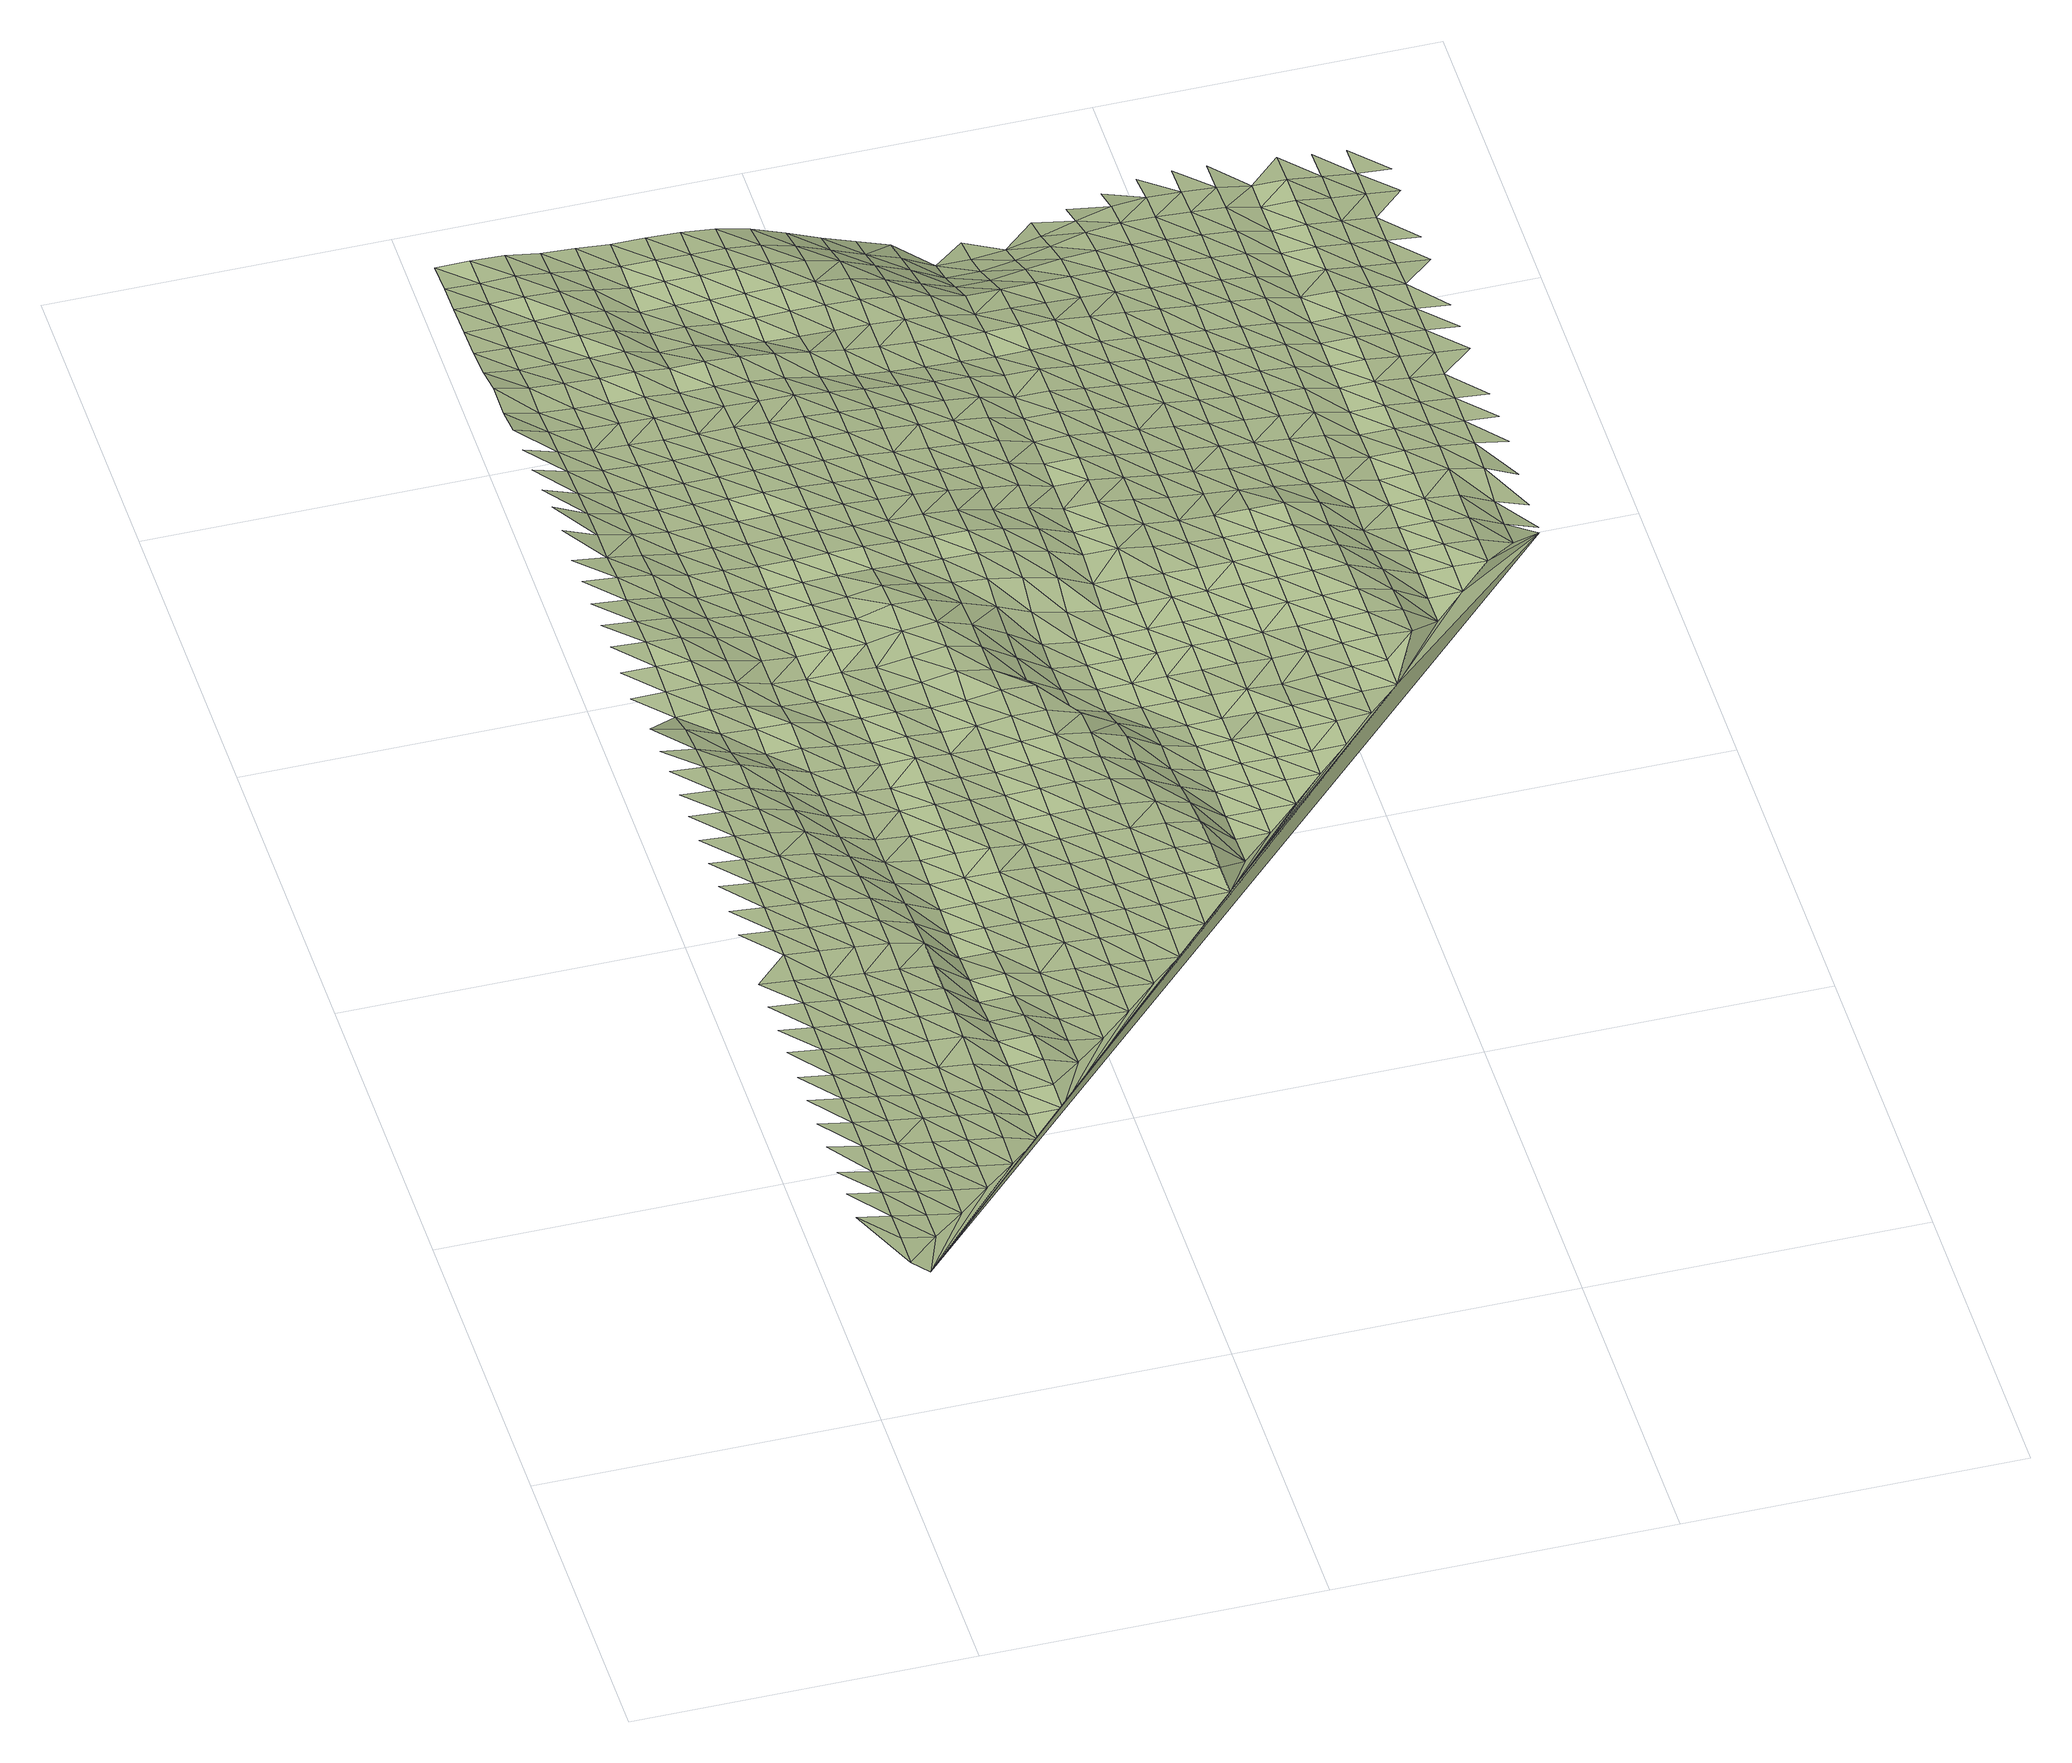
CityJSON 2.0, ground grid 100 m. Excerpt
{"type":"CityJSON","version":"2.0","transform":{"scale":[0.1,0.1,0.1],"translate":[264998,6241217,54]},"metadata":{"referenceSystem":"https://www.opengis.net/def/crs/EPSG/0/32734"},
"CityObjects":{
"terrain1":{"type":"TINRelief","geometry":[{"type":"CompositeSurface","lod":"1","boundaries":[[[0,1,2]],[[3,1,0]],[[4,5,3]],[[6,7,2]],[[2,7,0]],[[3,0,7]],[[4,8,9]],[[4,3,10]],[[8,11,12]],[[7,10,3]],[[4,13,8]],[[11,14,15]],[[7,6,16]],[[13,4,10]],[[11,8,17]],[[18,14,19]],[[17,8,13]],[[7,16,10]],[[14,11,20]],[[19,21,22]],[[13,10,16]],[[17,20,11]],[[14,23,19]],[[6,24,16]],[[21,25,26]],[[17,13,27]],[[20,23,14]],[[27,13,16]],[[21,19,28]],[[25,29,30]],[[20,17,31]],[[28,19,23]],[[31,17,27]],[[25,21,32]],[[29,33,34]],[[32,21,28]],[[23,20,35]],[[20,31,36]],[[24,6,37]],[[27,16,24]],[[25,38,29]],[[33,39,40]],[[28,23,35]],[[20,36,35]],[[38,25,32]],[[27,24,31]],[[40,39,41]],[[33,29,42]],[[28,43,32]],[[42,29,38]],[[36,31,44]],[[43,28,35]],[[39,33,45]],[[44,31,24]],[[46,47,41]],[[38,32,48]],[[45,33,42]],[[36,49,35]],[[48,32,43]],[[6,50,37]],[[39,51,41]],[[49,36,44]],[[52,53,46]],[[42,38,54]],[[51,39,45]],[[43,35,55]],[[54,38,48]],[[46,41,56]],[[55,35,49]],[[57,58,52]],[[44,24,37]],[[59,45,42]],[[51,56,41]],[[48,43,60]],[[54,59,42]],[[44,37,49]],[[52,46,61]],[[60,43,55]],[[62,57,63]],[[51,45,64]],[[56,61,46]],[[48,65,54]],[[50,6,66]],[[59,64,45]],[[55,49,67]],[[52,68,57]],[[65,48,60]],[[69,63,70]],[[61,68,52]],[[67,49,37]],[[56,51,71]],[[59,54,72]],[[64,73,51]],[[60,55,74]],[[63,57,75]],[[72,54,65]],[[70,76,77]],[[61,56,71]],[[51,73,71]],[[74,55,67]],[[68,75,57]],[[78,64,59]],[[65,60,79]],[[63,80,70]],[[59,72,78]],[[76,81,82]],[[61,83,68]],[[79,60,74]],[[75,80,63]],[[73,64,84]],[[67,37,50]],[[71,83,61]],[[76,70,85]],[[84,64,78]],[[81,86,87]],[[75,68,88]],[[74,67,50]],[[72,65,89]],[[65,79,90]],[[80,85,70]],[[83,88,68]],[[71,73,91]],[[72,89,78]],[[81,76,92]],[[84,93,73]],[[86,94,95]],[[65,90,89]],[[74,96,79]],[[80,75,97]],[[85,92,76]],[[83,71,91]],[[73,93,91]],[[96,74,50]],[[88,97,75]],[[78,98,84]],[[81,99,86]],[[94,100,101]],[[90,79,102]],[[98,78,89]],[[92,99,81]],[[83,103,88]],[[85,80,104]],[[102,79,96]],[[105,101,100]],[[97,106,80]],[[107,93,84]],[[94,86,108]],[[103,83,91]],[[90,109,89]],[[92,85,104]],[[84,98,107]],[[99,108,86]],[[80,106,104]],[[97,88,110]],[[109,90,102]],[[100,94,111]],[[96,50,66]],[[110,88,103]],[[112,113,105]],[[91,93,114]],[[98,89,115]],[[92,116,99]],[[93,107,117]],[[108,111,94]],[[96,66,102]],[[106,97,118]],[[115,89,109]],[[116,92,104]],[[103,91,114]],[[100,119,105]],[[93,117,114]],[[97,110,118]],[[120,112,121]],[[98,122,107]],[[123,108,99]],[[111,119,100]],[[109,102,124]],[[106,125,104]],[[122,98,115]],[[116,123,99]],[[103,126,110]],[[112,105,127]],[[124,102,66]],[[118,125,106]],[[128,121,129]],[[117,107,130]],[[131,111,108]],[[126,103,114]],[[119,127,105]],[[115,109,132]],[[116,104,133]],[[130,107,122]],[[123,131,108]],[[118,110,134]],[[112,135,121]],[[132,109,124]],[[125,133,104]],[[129,136,137]],[[117,138,114]],[[119,111,139]],[[134,110,126]],[[127,135,112]],[[115,140,122]],[[141,123,116]],[[117,130,138]],[[131,139,111]],[[118,142,125]],[[129,121,143]],[[136,144,145]],[[115,132,140]],[[141,116,133]],[[126,114,146]],[[127,119,147]],[[135,143,121]],[[134,142,118]],[[6,148,66]],[[130,122,149]],[[124,66,150]],[[131,123,151]],[[146,114,138]],[[139,147,119]],[[152,133,125]],[[129,153,136]],[[144,154,155]],[[122,140,149]],[[123,141,151]],[[134,126,156]],[[124,150,132]],[[157,135,127]],[[142,152,125]],[[143,153,129]],[[138,130,158]],[[139,131,159]],[[126,146,156]],[[147,157,127]],[[140,132,150]],[[144,136,160]],[[161,141,133]],[[158,130,149]],[[154,162,163]],[[151,159,131]],[[164,142,134]],[[165,143,135]],[[153,160,136]],[[152,161,133]],[[146,138,166]],[[139,167,147]],[[134,156,164]],[[157,165,135]],[[168,154,144]],[[140,169,149]],[[141,170,151]],[[166,138,158]],[[159,167,139]],[[162,171,172]],[[143,173,153]],[[152,142,174]],[[160,168,144]],[[169,140,150]],[[161,170,141]],[[150,66,175]],[[156,146,176]],[[157,147,177]],[[164,174,142]],[[143,165,173]],[[178,162,154]],[[158,149,179]],[[180,159,151]],[[166,176,146]],[[167,177,147]],[[171,181,182]],[[153,183,160]],[[168,178,154]],[[179,149,169]],[[170,180,151]],[[164,156,184]],[[165,157,185]],[[161,152,186]],[[174,187,152]],[[173,183,153]],[[166,158,188]],[[189,167,159]],[[176,184,156]],[[181,190,191]],[[177,185,157]],[[171,162,192]],[[168,160,193]],[[158,179,188]],[[178,194,162]],[[180,189,159]],[[152,187,186]],[[195,174,164]],[[169,150,175]],[[196,170,161]],[[183,193,160]],[[176,166,197]],[[177,167,198]],[[181,171,192]],[[173,165,199]],[[184,195,164]],[[162,194,192]],[[185,200,165]],[[190,201,202]],[[203,178,168]],[[169,175,179]],[[170,196,180]],[[188,197,166]],[[189,198,167]],[[66,204,175]],[[161,186,196]],[[205,187,174]],[[183,173,199]],[[193,203,168]],[[200,199,165]],[[206,184,176]],[[181,207,190]],[[208,185,177]],[[195,205,174]],[[201,209,210]],[[211,194,178]],[[179,212,188]],[[176,197,206]],[[207,181,192]],[[198,208,177]],[[213,214,215]],[[187,216,186]],[[189,180,217]],[[193,183,218]],[[203,211,178]],[[212,179,175]],[[180,196,219]],[[220,195,184]],[[221,200,185]],[[201,190,222]],[[209,213,215]],[[187,205,216]],[[199,218,183]],[[223,197,188]],[[194,224,192]],[[198,189,217]],[[184,206,220]],[[222,190,207]],[[208,221,185]],[[180,219,217]],[[225,214,226]],[[193,227,203]],[[186,228,196]],[[188,212,223]],[[211,224,194]],[[205,195,229]],[[209,201,230]],[[213,226,214]],[[228,186,216]],[[218,227,193]],[[66,231,204]],[[198,232,208]],[[233,207,192]],[[234,199,200]],[[229,195,220]],[[221,235,200]],[[230,201,222]],[[206,197,236]],[[211,203,237]],[[238,239,225]],[[219,196,240]],[[197,223,241]],[[217,232,198]],[[224,233,192]],[[212,175,204]],[[209,242,213]],[[199,234,218]],[[226,238,225]],[[227,237,203]],[[234,200,235]],[[240,196,228]],[[206,236,220]],[[243,222,207]],[[221,208,244]],[[216,205,245]],[[236,197,241]],[[229,246,205]],[[209,230,242]],[[224,211,247]],[[212,204,223]],[[248,249,239]],[[232,244,208]],[[233,243,207]],[[226,213,250]],[[251,217,219]],[[228,216,245]],[[227,218,252]],[[237,247,211]],[[238,248,239]],[[245,205,246]],[[219,240,253]],[[220,254,229]],[[230,222,255]],[[235,221,256]],[[250,213,242]],[[252,218,234]],[[241,223,257]],[[258,249,259]],[[217,251,232]],[[233,224,260]],[[254,220,236]],[[243,255,222]],[[219,253,251]],[[244,256,221]],[[238,226,261]],[[262,237,227]],[[228,263,240]],[[257,223,204]],[[224,247,260]],[[248,259,249]],[[66,264,231]],[[265,246,229]],[[266,242,230]],[[250,261,226]],[[263,228,245]],[[252,262,227]],[[241,267,236]],[[244,232,268]],[[243,233,269]],[[270,271,258]],[[234,235,272]],[[229,254,265]],[[256,273,235]],[[255,266,230]],[[274,247,237]],[[238,275,248]],[[253,240,276]],[[267,241,257]],[[251,268,232]],[[259,270,258]],[[260,269,233]],[[252,234,272]],[[261,275,238]],[[262,274,237]],[[272,235,273]],[[276,240,263]],[[254,236,277]],[[250,242,278]],[[243,279,255]],[[280,256,244]],[[245,246,281]],[[282,283,271]],[[246,265,284]],[[266,285,242]],[[247,286,260]],[[259,248,287]],[[253,288,251]],[[277,236,267]],[[268,280,244]],[[269,279,243]],[[270,282,271]],[[257,204,231]],[[261,250,278]],[[263,245,281]],[[262,252,289]],[[274,286,247]],[[275,287,248]],[[278,242,285]],[[281,246,284]],[[253,276,288]],[[254,290,265]],[[283,291,292]],[[293,273,256]],[[266,255,294]],[[272,289,252]],[[257,231,267]],[[270,259,295]],[[251,296,268]],[[297,269,260]],[[290,254,277]],[[279,294,255]],[[282,291,283]],[[280,293,256]],[[261,298,275]],[[262,299,274]],[[263,300,276]],[[287,295,259]],[[286,297,260]],[[288,296,251]],[[284,265,301]],[[285,266,302]],[[278,298,261]],[[300,263,281]],[[289,299,262]],[[277,267,303]],[[304,280,268]],[[305,279,269]],[[282,270,306]],[[272,273,307]],[[301,265,290]],[[291,308,292]],[[293,309,273]],[[294,302,266]],[[287,275,310]],[[286,274,311]],[[288,276,312]],[[303,267,231]],[[268,296,304]],[[270,295,306]],[[297,305,269]],[[264,66,148]],[[284,313,281]],[[289,272,307]],[[298,310,275]],[[307,273,309]],[[299,311,274]],[[312,276,300]],[[290,277,314]],[[278,285,315]],[[294,279,316]],[[317,293,280]],[[291,282,318]],[[313,284,301]],[[302,319,285]],[[297,286,320]],[[295,287,321]],[[296,288,322]],[[314,277,303]],[[280,304,317]],[[305,316,279]],[[306,318,282]],[[298,278,315]],[[300,281,323]],[[289,324,299]],[[311,320,286]],[[310,321,287]],[[315,285,319]],[[322,288,312]],[[290,325,301]],[[291,326,308]],[[309,293,327]],[[328,302,294]],[[323,281,313]],[[307,324,289]],[[295,329,306]],[[305,297,330]],[[290,314,325]],[[318,326,291]],[[316,328,294]],[[327,293,317]],[[303,231,264]],[[298,331,310]],[[304,296,332]],[[311,299,333]],[[312,300,334]],[[297,320,330]],[[321,329,295]],[[296,322,335]],[[313,301,336]],[[337,319,302]],[[331,298,315]],[[334,300,323]],[[324,333,299]],[[303,264,314]],[[304,332,317]],[[318,306,338]],[[316,305,339]],[[307,309,340]],[[301,325,336]],[[326,341,308]],[[332,296,335]],[[327,342,309]],[[328,337,302]],[[320,311,343]],[[321,310,344]],[[312,345,322]],[[329,338,306]],[[330,339,305]],[[319,346,315]],[[323,313,347]],[[324,307,340]],[[344,310,331]],[[333,343,311]],[[340,309,342]],[[345,312,334]],[[325,314,348]],[[316,349,328]],[[317,350,327]],[[326,318,351]],[[347,313,336]],[[337,346,319]],[[320,352,330]],[[329,321,353]],[[335,322,354]],[[348,314,264]],[[350,317,332]],[[339,349,316]],[[338,351,318]],[[355,331,315]],[[323,356,334]],[[324,357,333]],[[343,352,320]],[[353,321,344]],[[354,322,345]],[[325,358,336]],[[326,359,341]],[[360,342,327]],[[337,328,361]],[[346,355,315]],[[356,323,347]],[[148,6,362]],[[357,324,340]],[[329,363,338]],[[335,364,332]],[[339,330,365]],[[358,325,348]],[[349,361,328]],[[351,359,326]],[[327,350,360]],[[366,344,331]],[[343,333,367]],[[345,334,368]],[[352,365,330]],[[329,353,363]],[[364,335,354]],[[347,336,369]],[[340,342,370]],[[346,337,371]],[[355,366,331]],[[368,334,356]],[[367,333,357]],[[350,332,372]],[[349,339,373]],[[351,338,374]],[[369,336,358]],[[359,375,341]],[[342,360,370]],[[361,371,337]],[[348,264,376]],[[352,343,377]],[[353,344,378]],[[379,354,345]],[[372,332,364]],[[338,363,374]],[[365,373,339]],[[356,347,380]],[[381,357,340]],[[366,378,344]],[[377,343,367]],[[345,368,379]],[[348,376,358]],[[349,382,361]],[[355,346,383]],[[350,384,360]],[[359,351,385]],[[380,347,369]],[[370,381,340]],[[371,386,346]],[[352,387,365]],[[388,363,353]],[[389,364,354]],[[384,350,372]],[[373,382,349]],[[374,385,351]],[[366,355,383]],[[356,390,368]],[[391,367,357]],[[352,377,387]],[[378,388,353]],[[346,386,383]],[[379,389,354]],[[369,358,392]],[[359,393,375]],[[370,360,394]],[[371,361,395]],[[390,356,380]],[[381,391,357]],[[374,363,396]],[[372,364,397]],[[373,365,398]],[[392,358,376]],[[382,395,361]],[[385,393,359]],[[360,384,394]],[[366,399,378]],[[377,367,400]],[[379,368,401]],[[365,387,398]],[[388,396,363]],[[389,397,364]],[[264,148,376]],[[380,369,402]],[[381,370,403]],[[386,371,404]],[[399,366,383]],[[401,368,390]],[[391,400,367]],[[384,372,405]],[[382,373,406]],[[407,385,374]],[[402,369,392]],[[393,408,375]],[[403,370,394]],[[395,404,371]],[[409,387,377]],[[388,378,410]],[[411,389,379]],[[372,397,405]],[[396,407,374]],[[398,406,373]],[[390,380,412]],[[410,378,399]],[[400,409,377]],[[379,401,411]],[[383,386,413]],[[382,414,395]],[[394,384,415]],[[416,393,385]],[[391,381,417]],[[381,403,418]],[[412,380,402]],[[404,419,386]],[[398,387,420]],[[392,376,148]],[[396,388,421]],[[397,389,422]],[[405,415,384]],[[406,414,382]],[[407,416,385]],[[399,383,413]],[[400,391,417]],[[409,420,387]],[[386,419,413]],[[421,388,410]],[[381,418,417]],[[422,389,411]],[[402,392,148]],[[408,393,423]],[[394,424,403]],[[404,395,425]],[[401,390,426]],[[390,412,427]],[[396,428,407]],[[429,406,398]],[[414,425,395]],[[416,423,393]],[[415,424,394]],[[410,399,430]],[[405,397,431]],[[400,432,409]],[[401,426,411]],[[420,429,398]],[[396,421,428]],[[422,433,397]],[[390,427,426]],[[402,434,412]],[[418,403,435]],[[419,404,436]],[[413,430,399]],[[417,432,400]],[[415,405,431]],[[437,414,406]],[[416,407,438]],[[434,402,148]],[[423,439,408]],[[431,397,433]],[[424,435,403]],[[425,436,404]],[[420,409,440]],[[410,441,421]],[[411,442,422]],[[407,428,438]],[[429,437,406]],[[427,412,443]],[[430,441,410]],[[432,440,409]],[[442,411,426]],[[413,419,444]],[[425,414,445]],[[415,446,424]],[[423,416,447]],[[448,417,418]],[[443,412,434]],[[435,449,418]],[[436,450,419]],[[429,420,451]],[[428,421,452]],[[453,433,422]],[[446,415,431]],[[437,445,414]],[[438,447,416]],[[430,413,444]],[[427,454,426]],[[417,448,432]],[[440,451,420]],[[441,452,421]],[[419,450,444]],[[418,449,448]],[[422,442,453]],[[423,455,439]],[[435,424,456]],[[457,436,425]],[[454,427,443]],[[428,458,438]],[[445,457,425]],[[447,455,423]],[[456,424,446]],[[430,459,441]],[[431,433,460]],[[434,148,461]],[[437,429,462]],[[440,432,463]],[[442,426,464]],[[451,465,429]],[[452,458,428]],[[433,453,466]],[[449,435,467]],[[468,450,436]],[[459,430,444]],[[464,426,454]],[[448,463,432]],[[446,431,460]],[[437,462,445]],[[434,461,443]],[[447,438,469]],[[455,470,439]],[[429,465,462]],[[460,433,466]],[[467,435,456]],[[457,468,436]],[[471,451,440]],[[452,441,472]],[[442,473,453]],[[458,469,438]],[[444,450,474]],[[454,443,461]],[[449,475,448]],[[472,441,459]],[[463,471,440]],[[473,442,464]],[[476,457,445]],[[446,477,456]],[[455,447,478]],[[475,449,467]],[[468,474,450]],[[479,465,451]],[[458,452,480]],[[466,453,481]],[[476,445,462]],[[477,446,460]],[[469,478,447]],[[482,459,444]],[[464,454,483]],[[484,463,448]],[[471,479,451]],[[480,452,472]],[[481,453,473]],[[455,485,470]],[[467,456,486]],[[487,468,457]],[[474,482,444]],[[483,454,461]],[[484,448,475]],[[461,148,488]],[[458,489,469]],[[466,490,460]],[[476,487,457]],[[478,485,455]],[[486,456,477]],[[491,472,459]],[[465,492,462]],[[463,493,471]],[[473,464,494]],[[479,495,465]],[[458,480,489]],[[490,466,481]],[[475,467,496]],[[497,474,468]],[[482,491,459]],[[494,464,483]],[[463,484,493]],[[477,460,498]],[[492,476,462]],[[478,469,499]],[[485,500,470]],[[465,495,492]],[[496,467,486]],[[468,487,497]],[[501,479,471]],[[480,472,502]],[[481,473,503]],[[498,460,490]],[[469,489,499]],[[482,474,504]],[[475,505,484]],[[491,502,472]],[[501,471,493]],[[503,473,494]],[[506,487,476]],[[486,477,507]],[[483,461,488]],[[485,478,508]],[[497,504,474]],[[475,496,505]],[[509,495,479]],[[510,489,480]],[[490,481,511]],[[507,477,498]],[[476,492,506]],[[499,508,478]],[[512,491,482]],[[488,494,483]],[[484,513,493]],[[501,509,479]],[[502,510,480]],[[148,514,488]],[[503,511,481]],[[485,515,500]],[[486,516,496]],[[504,512,482]],[[484,505,513]],[[499,489,517]],[[490,518,498]],[[497,487,519]],[[487,506,520]],[[508,515,485]],[[516,486,507]],[[521,502,491]],[[495,522,492]],[[493,523,501]],[[524,503,494]],[[509,525,495]],[[510,517,489]],[[511,518,490]],[[505,496,526]],[[519,504,497]],[[512,521,491]],[[519,487,520]],[[488,524,494]],[[523,493,513]],[[507,498,527]],[[492,522,506]],[[528,508,499]],[[515,529,500]],[[495,525,522]],[[526,496,516]],[[530,509,501]],[[531,511,503]],[[518,527,498]],[[517,528,499]],[[510,502,532]],[[504,533,512]],[[505,534,513]],[[521,535,502]],[[501,523,530]],[[524,531,503]],[[520,506,536]],[[516,507,537]],[[538,515,508]],[[505,526,534]],[[504,519,533]],[[525,509,539]],[[510,532,517]],[[540,518,511]],[[514,148,541]],[[502,535,532]],[[527,537,507]],[[536,506,522]],[[528,538,508]],[[6,542,362]],[[543,521,512]],[[523,513,544]],[[539,509,530]],[[531,540,511]],[[529,515,545]],[[520,546,519]],[[514,524,488]],[[543,512,533]],[[544,513,534]],[[547,528,517]],[[527,518,548]],[[526,516,549]],[[546,520,536]],[[538,545,515]],[[537,550,516]],[[551,535,521]],[[522,525,552]],[[523,553,530]],[[524,514,531]],[[547,517,532]],[[539,554,525]],[[540,548,518]],[[526,549,534]],[[533,519,555]],[[543,551,521]],[[516,550,549]],[[553,523,544]],[[556,537,527]],[[522,552,536]],[[557,538,528]],[[545,558,529]],[[525,554,552]],[[555,519,546]],[[539,530,559]],[[560,540,531]],[[548,556,527]],[[547,557,528]],[[535,561,532]],[[543,533,562]],[[563,544,534]],[[551,564,535]],[[559,530,553]],[[560,531,514]],[[148,565,541]],[[566,546,536]],[[567,550,537]],[[568,545,538]],[[563,534,549]],[[562,533,555]],[[569,554,539]],[[561,547,532]],[[570,548,540]],[[535,564,561]],[[556,567,537]],[[566,536,552]],[[538,557,568]],[[571,551,543]],[[572,553,544]],[[539,559,569]],[[560,570,540]],[[558,545,573]],[[574,555,546]],[[543,562,571]],[[563,572,544]],[[575,557,547]],[[550,576,549]],[[568,573,545]],[[566,574,546]],[[567,577,550]],[[564,551,578]],[[556,548,579]],[[554,580,552]],[[554,569,581]],[[547,561,575]],[[570,582,548]],[[583,559,553]],[[576,563,549]],[[541,560,514]],[[578,551,571]],[[550,577,576]],[[572,584,553]],[[580,566,552]],[[585,562,555]],[[573,586,558]],[[548,582,579]],[[554,581,580]],[[574,587,555]],[[559,583,569]],[[588,567,556]],[[568,557,589]],[[560,541,570]],[[557,575,590]],[[148,591,565]],[[553,584,583]],[[561,564,592]],[[562,585,571]],[[578,593,564]],[[555,587,585]],[[567,588,577]],[[589,573,568]],[[594,572,563]],[[556,579,588]],[[589,557,590]],[[563,576,595]],[[581,569,596]],[[561,592,575]],[[597,574,566]],[[598,582,570]],[[564,593,592]],[[566,580,599]],[[600,578,571]],[[572,594,584]],[[583,596,569]],[[563,595,594]],[[570,541,598]],[[573,601,586]],[[602,576,577]],[[574,597,587]],[[600,571,585]],[[566,599,597]],[[590,575,603]],[[582,604,579]],[[573,589,601]],[[602,577,588]],[[578,605,593]],[[580,581,606]],[[584,607,583]],[[596,608,581]],[[603,575,592]],[[604,582,598]],[[595,576,609]],[[587,610,585]],[[605,578,600]],[[584,594,607]],[[579,611,588]],[[591,148,362]],[[599,580,606]],[[590,612,589]],[[613,586,601]],[[581,608,606]],[[609,576,602]],[[587,597,610]],[[592,593,614]],[[604,611,579]],[[612,590,603]],[[615,596,583]],[[600,585,616]],[[595,617,594]],[[565,598,541]],[[593,605,614]],[[583,607,618]],[[599,619,597]],[[601,589,620]],[[617,595,609]],[[616,585,610]],[[596,615,608]],[[603,592,621]],[[622,602,588]],[[583,618,615]],[[619,599,606]],[[611,623,588]],[[620,589,612]],[[605,600,624]],[[625,604,598]],[[594,626,607]],[[614,621,592]],[[627,613,601]],[[602,622,609]],[[597,628,610]],[[616,624,600]],[[622,588,623]],[[626,594,617]],[[603,629,612]],[[604,625,611]],[[628,597,619]],[[627,601,620]],[[625,598,565]],[[605,630,614]],[[608,631,606]],[[618,607,632]],[[608,615,633]],[[621,629,603]],[[634,617,609]],[[610,635,616]],[[624,630,605]],[[632,607,626]],[[636,623,611]],[[619,606,631]],[[620,612,637]],[[638,613,627]],[[608,633,631]],[[634,609,622]],[[610,628,635]],[[618,639,615]],[[640,621,614]],[[611,625,636]],[[629,637,612]],[[641,626,617]],[[630,640,614]],[[618,632,639]],[[624,616,642]],[[619,643,628]],[[627,620,644]],[[616,635,645]],[[634,641,617]],[[615,646,633]],[[647,629,621]],[[622,623,648]],[[623,636,649]],[[643,619,631]],[[637,644,620]],[[624,642,630]],[[565,591,625]],[[615,639,646]],[[616,645,642]],[[640,647,621]],[[635,628,650]],[[648,634,622]],[[632,626,651]],[[648,623,649]],[[641,652,626]],[[638,627,653]],[[637,629,654]],[[625,591,636]],[[633,655,631]],[[650,628,643]],[[644,656,627]],[[657,640,630]],[[632,651,639]],[[655,633,646]],[[647,654,629]],[[626,652,651]],[[635,658,645]],[[657,630,642]],[[627,656,653]],[[649,636,659]],[[643,631,660]],[[661,644,637]],[[662,641,634]],[[634,648,663]],[[635,650,658]],[[664,646,639]],[[665,647,640]],[[659,636,591]],[[654,661,637]],[[660,631,655]],[[645,666,642]],[[641,662,652]],[[657,665,640]],[[639,651,664]],[[634,663,662]],[[643,667,650]],[[649,668,648]],[[669,656,644]],[[645,658,666]],[[668,649,659]],[[667,643,660]],[[661,669,644]],[[642,670,657]],[[671,655,646]],[[654,647,672]],[[652,673,651]],[[664,674,646]],[[665,675,647]],[[653,656,676]],[[663,648,677]],[[658,650,678]],[[670,642,666]],[[652,662,673]],[[654,672,661]],[[655,671,660]],[[671,646,674]],[[647,675,672]],[[678,650,667]],[[669,676,656]],[[677,648,668]],[[679,665,657]],[[659,591,362]],[[651,680,664]],[[663,681,662]],[[658,682,666]],[[657,670,679]],[[680,651,673]],[[659,362,668]],[[683,667,660]],[[684,669,661]],[[681,663,677]],[[682,658,678]],[[675,665,685]],[[686,674,664]],[[684,661,672]],[[683,660,671]],[[670,666,687]],[[662,688,673]],[[685,665,679]],[[664,680,686]],[[689,678,667]],[[677,668,690]],[[691,676,669]],[[688,662,681]],[[666,682,687]],[[675,692,672]],[[690,668,362]],[[683,689,667]],[[684,691,669]],[[670,693,679]],[[671,674,694]],[[680,673,695]],[[674,686,696]],[[675,685,692]],[[681,677,697]],[[693,670,687]],[[695,673,688]],[[672,698,684]],[[694,683,671]],[[682,678,699]],[[694,674,696]],[[691,700,676]],[[689,701,678]],[[697,677,690]],[[679,702,685]],[[680,703,686]],[[698,672,692]],[[681,704,688]],[[687,682,699]],[[679,693,702]],[[676,700,705]],[[678,701,699]],[[703,680,695]],[[706,691,684]],[[681,697,704]],[[696,686,707]],[[708,689,683]],[[684,698,706]],[[683,694,709]],[[692,685,710]],[[687,711,693]],[[690,362,712]],[[695,688,713]],[[685,702,714]],[[707,686,703]],[[689,708,701]],[[700,691,715]],[[683,709,708]],[[688,704,713]],[[711,687,699]],[[696,716,694]],[[698,692,710]],[[690,712,697]],[[710,685,714]],[[691,706,715]],[[702,693,717]],[[703,695,718]],[[716,696,707]],[[705,700,719]],[[704,697,712]],[[699,701,720]],[[717,693,711]],[[718,695,713]],[[698,721,706]],[[709,694,722]],[[701,708,720]],[[715,719,700]],[[714,702,723]],[[703,724,707]],[[722,694,716]],[[721,698,710]],[[704,725,713]],[[726,711,699]],[[723,702,717]],[[724,703,718]],[[709,727,708]],[[715,706,728]],[[725,704,712]],[[720,726,699]],[[712,362,729]],[[716,707,730]],[[728,706,721]],[[727,709,722]],[[710,714,731]],[[732,717,711]],[[718,713,733]],[[714,723,734]],[[730,707,724]],[[735,720,708]],[[719,715,736]],[[733,713,725]],[[726,732,711]],[[737,722,716]],[[721,710,731]],[[731,714,734]],[[735,708,727]],[[736,715,728]],[[723,717,738]],[[724,718,739]],[[716,730,737]],[[726,720,740]],[[732,738,717]],[[739,718,733]],[[721,741,728]],[[742,727,722]],[[725,712,729]],[[735,740,720]],[[736,743,719]],[[744,734,723]],[[724,745,730]],[[737,742,722]],[[741,721,731]],[[725,729,733]],[[726,746,732]],[[738,744,723]],[[719,743,747]],[[362,748,729]],[[745,724,739]],[[735,727,749]],[[750,736,728]],[[740,746,726]],[[751,737,730]],[[734,752,731]],[[750,728,741]],[[742,749,727]],[[738,732,753]],[[739,733,754]],[[744,752,734]],[[751,730,745]],[[736,755,743]],[[746,753,732]],[[754,733,729]],[[737,756,742]],[[757,741,731]],[[740,735,758]],[[749,759,735]],[[755,736,750]],[[744,738,760]],[[745,739,761]],[[756,737,751]],[[752,757,731]],[[743,762,747]],[[740,758,746]],[[753,760,738]],[[735,759,758]],[[761,739,754]],[[763,750,741]],[[764,749,742]],[[743,755,762]],[[752,744,765]],[[751,745,766]],[[764,742,756]],[[757,763,741]],[[767,753,746]],[[744,760,765]],[[766,745,761]],[[768,759,749]],[[750,769,755]],[[754,729,748]],[[767,746,758]],[[757,752,770]],[[763,769,750]],[[764,768,749]],[[756,751,771]],[[772,760,753]],[[761,754,748]],[[765,770,752]],[[751,766,773]],[[774,762,755]],[[767,772,753]],[[771,764,756]],[[757,775,763]],[[758,759,776]],[[751,773,771]],[[768,777,759]],[[769,774,755]],[[760,778,765]],[[761,779,766]],[[770,775,757]],[[780,781,762]],[[776,767,758]],[[748,362,542]],[[772,778,760]],[[759,777,776]],[[779,761,748]],[[769,763,782]],[[774,780,762]],[[783,770,765]],[[784,768,764]],[[773,766,785]],[[775,782,763]],[[764,771,786]],[[772,767,787]],[[778,783,765]],[[785,766,779]],[[768,784,777]],[[774,769,788]],[[764,786,784]],[[776,787,767]],[[789,775,770]],[[773,790,771]],[[782,788,769]],[[791,778,772]],[[783,789,770]],[[790,773,785]],[[776,777,792]],[[779,748,793]],[[787,791,772]],[[786,771,794]],[[782,775,795]],[[774,796,780]],[[777,784,792]],[[788,797,774]],[[798,783,778]],[[779,793,785]],[[794,771,790]],[[789,795,775]],[[799,780,796]],[[776,800,787]],[[791,798,778]],[[774,797,796]],[[801,788,782]],[[786,802,784]],[[800,776,792]],[[789,783,803]],[[790,785,804]],[[802,786,794]],[[795,801,782]],[[805,791,787]],[[783,798,803]],[[793,804,785]],[[806,797,788]],[[784,807,792]],[[787,800,805]],[[794,790,808]],[[795,789,809]],[[801,806,788]],[[784,802,807]],[[798,791,810]],[[803,809,789]],[[804,808,790]],[[800,792,811]],[[791,805,810]],[[795,812,801]],[[797,813,796]],[[811,792,807]],[[806,814,797]],[[793,748,542]],[[803,798,815]],[[802,794,816]],[[808,817,794]],[[809,812,795]],[[818,796,813]],[[800,819,805]],[[804,793,820]],[[810,815,798]],[[797,814,813]],[[806,801,821]],[[807,802,816]],[[794,817,816]],[[800,811,819]],[[822,809,803]],[[820,808,804]],[[812,821,801]],[[805,823,810]],[[815,822,803]],[[807,824,811]],[[814,806,825]],[[819,823,805]],[[817,808,826]],[[827,812,809]],[[821,825,806]],[[824,807,816]],[[828,815,810]],[[822,827,809]],[[820,826,808]],[[819,811,829]],[[820,793,542]],[[810,823,828]],[[816,817,830]],[[821,812,831]],[[814,832,813]],[[829,811,824]],[[825,833,814]],[[834,822,815]],[[826,830,817]],[[827,831,812]],[[835,813,832]],[[823,819,836]],[[815,828,834]],[[814,833,832]],[[837,825,821]],[[838,824,816]],[[836,819,829]],[[827,822,839]],[[830,838,816]],[[831,837,821]],[[542,826,820]],[[839,822,834]],[[840,829,824]],[[841,833,825]],[[828,823,842]],[[823,836,843]],[[830,826,844]],[[837,841,825]],[[838,840,824]],[[828,842,834]],[[831,827,845]],[[839,846,827]],[[843,842,823]],[[836,829,847]],[[848,838,830]],[[831,845,837]],[[832,833,849]],[[827,846,845]],[[840,847,829]],[[841,850,833]],[[851,839,834]],[[852,832,849]],[[853,843,836]],[[851,834,842]],[[833,850,849]],[[854,841,837]],[[855,840,838]],[[847,853,836]],[[839,856,846]],[[854,837,845]],[[856,839,851]],[[857,847,840]],[[858,850,841]],[[842,843,859]],[[853,860,843]],[[846,861,845]],[[854,858,841]],[[851,842,859]],[[846,856,861]],[[859,843,860]],[[862,853,847]],[[845,863,854]],[[849,850,864]],[[858,865,850]],[[851,866,856]],[[863,845,861]],[[860,853,867]],[[866,851,859]],[[850,865,864]],[[868,858,854]],[[856,869,861]],[[854,863,868]],[[869,856,866]],[[849,864,870]],[[865,858,871]],[[872,859,860]],[[863,861,873]],[[871,858,868]],[[859,872,866]],[[873,861,869]],[[874,864,865]],[[863,875,868]],[[865,871,874]],[[876,869,866]],[[875,863,873]],[[864,877,870]],[[871,868,878]],[[877,864,874]],[[879,873,869]],[[868,875,878]],[[874,871,880]],[[871,878,881]],[[875,873,882]],[[877,874,880]],[[880,871,881]],[[875,882,878]],[[877,883,884]],[[885,881,878]],[[883,877,880]],[[886,880,881]],[[880,886,883]],[[887,888,883]]]}]}
},
"vertices":[
[101,165,517],[1,260,534],[101,60,518],[101,260,515],[101,360,515],[1,360,534],[143,8,518],[201,165,496],[101,455,511],[1,455,530],[201,260,495],[101,560,513],[1,560,533],[201,360,495],[101,660,513],[1,660,532],[302,260,476],[201,455,492],[1,760,530],[101,760,514],[201,560,495],[101,860,514],[1,860,529],[201,660,495],[402,360,458],[101,965,515],[1,965,529],[302,360,476],[201,760,497],[101,1060,515],[1,1060,528],[302,455,474],[201,860,498],[101,1160,517],[1,1160,528],[302,660,480],[302,560,478],[502,455,440],[201,965,499],[101,1255,517],[1,1255,528],[101,1360,520],[201,1060,501],[302,760,478],[402,455,457],[201,1160,504],[101,1460,521],[1,1460,531],[302,860,480],[402,560,461],[602,560,414],[201,1255,504],[101,1560,522],[1,1560,531],[302,965,484],[402,660,464],[201,1360,510],[101,1665,521],[1,1665,531],[302,1060,489],[402,760,462],[201,1460,511],[1,1765,529],[101,1765,520],[302,1160,495],[402,860,467],[702,660,417],[502,560,446],[201,1560,512],[1,1865,528],[101,1865,519],[302,1360,500],[402,965,474],[302,1255,495],[502,660,450],[201,1665,510],[101,1970,517],[1,1970,525],[402,1060,481],[502,760,448],[201,1765,508],[101,2065,513],[1,2065,521],[302,1460,502],[402,1160,486],[201,1865,507],[101,2165,513],[1,2165,521],[302,1560,502],[502,965,465],[502,860,456],[402,1360,489],[201,1970,504],[402,1255,486],[101,2260,497],[1,2260,511],[602,660,417],[302,1665,498],[502,1060,472],[201,2065,497],[101,2365,476],[1,2365,503],[602,760,418],[402,1460,488],[302,1865,486],[101,2465,434],[302,1765,493],[502,1160,474],[201,2165,497],[602,860,424],[402,1560,482],[201,2260,459],[101,2565,441],[1,2565,439],[502,1360,467],[602,965,423],[302,1970,475],[502,1255,474],[402,1665,472],[201,2365,436],[1,2665,447],[101,2665,447],[602,1060,413],[302,2065,458],[702,760,418],[402,1765,458],[502,1460,454],[201,2465,437],[1,2770,453],[101,2770,446],[602,1160,397],[302,2165,458],[702,860,424],[402,1865,441],[502,1560,437],[201,2565,442],[101,2865,439],[1,2865,449],[602,1255,397],[302,2260,426],[702,965,423],[402,1970,426],[502,1665,421],[201,2665,443],[101,2965,431],[1,2965,441],[602,1360,384],[302,2365,429],[1403,1460,348],[702,1060,413],[802,860,388],[402,2065,418],[502,1765,410],[201,2770,438],[101,3060,431],[1,3060,441],[602,1460,386],[302,2465,427],[702,1160,397],[402,2165,418],[201,2865,428],[502,1865,406],[101,3165,414],[1,3165,427],[602,1560,389],[302,2565,426],[702,1255,397],[402,2260,424],[201,2965,416],[802,965,378],[502,1970,407],[101,3265,410],[1,3265,451],[302,2665,421],[602,1665,392],[902,965,361],[702,1360,384],[402,2365,427],[201,3060,416],[802,1060,374],[502,2065,408],[101,3365,402],[1,3365,451],[302,2770,411],[702,1460,386],[402,2465,400],[602,1865,396],[602,1765,394],[802,1160,373],[502,2165,408],[101,3465,389],[1,3465,426],[201,3265,386],[302,2865,400],[201,3165,396],[702,1560,389],[602,1970,397],[802,1255,373],[502,2260,408],[402,2665,394],[402,2565,397],[101,3570,377],[1,3570,407],[302,2965,390],[1002,1060,353],[702,1665,392],[802,1360,379],[201,3365,376],[502,2365,404],[101,3665,367],[1,3665,398],[302,3060,390],[902,1060,363],[101,3765,354],[1,3860,364],[1,3765,385],[702,1765,394],[602,2165,398],[402,2770,391],[602,2065,398],[802,1460,382],[502,2465,392],[201,3465,367],[902,1160,365],[302,3165,377],[1,3965,364],[101,3860,341],[402,2865,388],[702,1865,396],[802,1560,386],[201,3570,357],[1102,1160,345],[602,2260,395],[302,3265,371],[502,2665,385],[502,2565,389],[902,1360,371],[402,2965,384],[101,3965,341],[1,4065,333],[702,1970,397],[902,1255,365],[201,3665,348],[302,3365,365],[602,2365,394],[802,1765,391],[802,1665,390],[402,3060,384],[101,4065,321],[1,4165,318],[201,3765,340],[702,2165,398],[502,2770,381],[702,2065,398],[902,1460,374],[302,3465,359],[602,2465,392],[1002,1160,356],[1,4265,308],[101,4165,314],[402,3165,375],[201,3860,333],[502,2865,377],[802,1865,391],[1202,1255,335],[902,1560,378],[302,3570,351],[1002,1255,356],[702,2260,395],[402,3265,369],[101,4265,307],[1,4370,302],[602,2665,385],[602,2565,389],[502,2965,373],[201,3965,333],[802,1970,390],[1002,1360,362],[302,3765,336],[402,3365,361],[702,2365,394],[902,1765,380],[101,4370,298],[1,4465,294],[902,1665,381],[302,3665,343],[502,3060,373],[201,4065,318],[802,2065,389],[602,2770,381],[1002,1460,365],[101,4465,291],[1,4565,285],[702,2465,384],[402,3465,352],[201,4165,309],[802,2165,389],[502,3165,366],[302,3860,327],[602,2865,377],[902,1865,381],[1002,1560,368],[402,3570,344],[1102,1255,345],[802,2260,386],[502,3265,361],[201,4265,303],[702,2665,384],[101,4565,287],[702,2565,384],[302,3965,327],[602,2965,373],[902,1970,382],[1002,1665,372],[1102,1360,353],[402,3765,332],[502,3365,357],[802,2365,385],[201,4370,299],[402,3665,338],[602,3060,373],[302,4065,315],[902,2065,383],[1002,1765,375],[702,2770,384],[1102,1460,358],[201,4465,294],[802,2465,392],[502,3465,351],[302,4165,311],[602,3165,366],[402,3860,327],[902,2260,386],[702,2865,382],[1002,1865,379],[902,2165,383],[1102,1560,362],[502,3570,343],[302,4265,305],[602,3265,361],[802,2665,407],[201,4565,283],[802,2565,399],[702,2965,375],[402,3965,327],[1002,1970,382],[502,3665,336],[1102,1665,367],[1202,1360,346],[602,3365,357],[902,2365,388],[302,4370,296],[702,3060,375],[402,4065,316],[1002,2065,387],[502,3765,326],[1102,1765,372],[802,2770,413],[1202,1460,351],[302,4465,280],[902,2465,409],[602,3465,351],[2104,2260,245],[402,4165,305],[1002,2165,387],[702,3165,364],[502,3860,316],[802,2865,401],[1102,1865,377],[1202,1560,357],[902,2565,415],[602,3570,343],[1002,2260,397],[702,3265,359],[402,4265,291],[302,4565,266],[1303,1360,341],[802,2965,374],[502,3965,316],[1102,1970,382],[1202,1665,362],[902,2665,418],[702,3365,353],[602,3765,326],[1002,2365,402],[402,4370,277],[602,3665,336],[802,3060,374],[502,4065,288],[1102,2065,387],[1202,1765,366],[902,2770,408],[1303,1460,347],[402,4465,265],[1002,2465,391],[702,3465,347],[502,4165,270],[1102,2165,387],[802,3165,359],[602,3860,316],[902,2865,383],[1202,1865,368],[1303,1560,354],[1002,2565,388],[702,3570,338],[1102,2260,396],[802,3265,352],[502,4265,261],[402,4565,259],[902,2965,368],[602,3965,316],[1202,1970,370],[1303,1665,358],[702,3765,321],[802,3365,345],[1102,2365,396],[502,4370,259],[1002,2770,371],[1002,2665,383],[702,3665,329],[902,3060,368],[602,4065,288],[1202,2065,370],[502,4465,256],[1102,2465,327],[802,3465,339],[1303,1865,355],[1303,1765,360],[602,4165,270],[902,3165,354],[702,3860,311],[1202,2260,360],[1002,2865,362],[1202,2165,370],[1403,1560,351],[1102,2565,323],[802,3570,333],[902,3265,344],[602,4265,261],[502,4565,249],[1002,2965,363],[702,3965,311],[1303,1970,345],[1403,1665,349],[802,3765,318],[902,3365,336],[1202,2365,280],[602,4370,259],[1102,2770,333],[1102,2665,325],[802,3665,326],[1002,3060,363],[702,4065,267],[1303,2065,332],[1403,1765,344],[602,4465,256],[1202,2465,266],[902,3465,332],[702,4165,257],[802,3860,298],[1303,2260,298],[1503,1665,257],[1002,3265,339],[1102,2865,351],[1403,1865,325],[1002,3165,354],[1303,2165,332],[1202,2565,258],[902,3570,327],[702,4265,257],[602,4565,249],[1102,2965,360],[802,3965,298],[1403,1970,292],[902,3665,319],[1202,2665,258],[1002,3365,328],[1303,2365,246],[702,4370,257],[1102,3060,360],[802,4065,253],[1403,2065,273],[902,3765,306],[1503,1765,250],[1202,2770,288],[702,4465,252],[1303,2465,243],[1002,3465,322],[1603,1765,250],[802,4165,254],[1403,2165,273],[902,3860,278],[1102,3265,329],[1202,2865,332],[1503,1865,248],[1102,3165,345],[1303,2565,243],[1002,3570,317],[1403,2260,252],[802,4265,258],[702,4565,245],[1202,2965,343],[902,3965,278],[1503,1970,246],[1002,3665,309],[1303,2665,244],[1102,3365,320],[1403,2365,239],[802,4370,256],[1202,3060,343],[902,4065,249],[1503,2065,244],[1002,3765,292],[1303,2770,260],[1703,1865,246],[802,4465,249],[1403,2465,241],[902,4165,255],[1503,2165,244],[1102,3570,307],[1102,3465,312],[1002,3860,261],[1202,3265,314],[1303,2865,308],[1603,1865,248],[1202,3165,321],[1403,2565,242],[1503,2260,240],[902,4265,258],[802,4565,234],[1303,2965,319],[1603,1970,246],[1002,4065,247],[1102,3665,299],[1403,2665,243],[1002,3965,261],[1202,3365,308],[1503,2365,239],[902,4370,252],[1303,3060,319],[1603,2065,244],[1803,1970,240],[2700,2943,62],[1102,3765,281],[1403,2770,244],[902,4465,238],[1202,3465,302],[1002,4165,254],[1603,2165,244],[1503,2565,242],[1503,2465,241],[1102,3860,250],[1303,3265,300],[1403,2865,259],[1303,3165,305],[1202,3570,297],[1603,2260,240],[1002,4265,253],[902,4565,209],[1403,2965,279],[1703,1970,243],[1102,4065,244],[1202,3665,288],[1503,2665,243],[1102,3965,250],[1903,2065,241],[1303,3365,294],[1603,2365,236],[1002,4370,239],[1403,3060,279],[1703,2065,242],[1202,3765,270],[1503,2770,244],[1002,4465,210],[1303,3465,290],[1102,4165,249],[1603,2565,244],[1603,2465,242],[1202,3860,242],[1703,2260,238],[1403,3265,270],[1403,3165,275],[1703,2165,242],[1503,2965,279],[1503,2865,259],[1303,3665,276],[1002,4565,169],[1303,3570,284],[1703,2365,234],[1102,4370,212],[1102,4265,240],[2003,2165,247],[1202,4065,238],[1202,3965,242],[1603,2770,244],[1603,2665,244],[1503,3060,279],[1403,3465,260],[1803,2065,240],[1403,3365,266],[1303,3765,262],[1102,4465,170],[1703,2465,240],[1202,4165,236],[1803,2165,240],[1303,3860,237],[1503,3265,270],[1603,2865,248],[1503,3165,275],[1703,2565,243],[1403,3570,255],[1803,2260,240],[1202,4265,212],[1102,4565,126],[1303,3965,237],[1603,3060,262],[1403,3665,250],[1703,2665,243],[1603,2965,262],[1503,3365,266],[1202,4370,171],[1303,4065,228],[1803,2465,235],[1803,2365,228],[1403,3765,244],[1903,2165,241],[1703,2770,243],[1202,4465,128],[1503,3465,260],[1303,4165,214],[1403,3860,230],[1603,3265,255],[1703,2865,245],[1603,3165,260],[1803,2565,243],[1503,3570,255],[1903,2260,240],[1303,4265,171],[1202,4565,89],[1703,2965,251],[1403,3965,230],[1803,2665,243],[1503,3765,244],[1603,3365,250],[1303,4370,129],[1503,3665,250],[1703,3060,251],[1403,4065,207],[1903,2465,238],[1903,2365,237],[1603,3465,246],[1803,2865,245],[1803,2770,244],[1303,4565,52],[1403,4165,188],[1703,3165,244],[1303,4465,91],[1503,3860,230],[1603,3570,240],[2003,2260,243],[1703,3265,240],[1403,4265,133],[1903,2665,244],[1903,2565,243],[1803,2965,245],[1503,3965,230],[1603,3665,235],[1703,3365,236],[2003,2365,243],[1403,4370,75],[1603,3765,231],[1803,3165,232],[1503,4165,188],[1903,2770,244],[1803,3060,245],[1503,4065,207],[1403,4465,36],[2003,2465,244],[1703,3465,232],[1603,3860,225],[1903,2865,245],[2003,2565,244],[1703,3570,227],[1803,3265,227],[1503,4265,133],[1603,3965,225],[1903,2965,244],[1703,3665,222],[2003,2665,244],[1803,3365,222],[2104,2365,243],[1503,4370,75],[1603,4065,200],[1703,3765,218],[1903,3165,222],[2003,2770,246],[1903,3060,244],[2104,2465,246],[1603,4165,189],[1803,3570,214],[1503,4465,36],[1803,3465,219],[1703,3860,214],[2003,2865,247],[2104,2565,247],[1503,4565,10],[1603,4265,149],[2003,2965,243],[1903,3365,210],[1903,3265,215],[1703,4065,197],[1803,3665,210],[2204,2465,238],[2104,2665,246],[1703,3965,214],[1603,4370,91],[2003,3060,243],[1803,3765,207],[2104,2770,242],[1603,4465,47],[1903,3465,206],[1703,4165,187],[2003,3165,211],[1803,3860,204],[2104,2865,234],[2204,2565,231],[1903,3570,202],[2003,3265,203],[1703,4265,164],[2304,2565,161],[2104,2965,221],[1803,4065,192],[1903,3665,199],[2204,2665,218],[1803,3965,204],[2003,3365,198],[1703,4370,119],[2104,3060,221],[1903,3765,196],[2204,2770,202],[2003,3465,194],[1803,4165,183],[2104,3165,196],[1703,4465,73],[1903,3860,192],[2204,2865,187],[2003,3570,190],[1703,4565,35],[2404,2665,160],[2104,3265,191],[1803,4265,172],[2204,2965,174],[1903,3965,192],[2003,3665,187],[2304,2665,160],[1803,4370,146],[2204,3060,174],[1903,4065,184],[2104,3465,184],[2104,3365,187],[2003,3765,185],[2304,2770,161],[1803,4465,106],[1903,4165,179],[2204,3165,182],[2003,3860,181],[2304,2865,162],[2104,3570,180],[2204,3265,179],[1903,4265,169],[2003,3965,181],[2304,3060,160],[2104,3665,177],[2304,2965,160],[1903,4370,157],[2003,4065,175],[2204,3465,173],[2204,3365,176],[2104,3765,174],[2404,2770,161],[1903,4465,134],[1803,4565,60],[2003,4165,171],[2104,3860,171],[2304,3265,159],[2404,2865,162],[2304,3165,161],[2204,3570,170],[2003,4265,164],[2104,3965,171],[2404,2965,160],[2204,3665,167],[2304,3365,153],[2504,2770,158],[2404,3060,160],[2104,4065,164],[2003,4465,143],[2003,4370,154],[2204,3765,163],[1903,4565,94],[2304,3465,150],[2104,4165,160],[2404,3165,161],[2204,3860,159],[2504,2865,155],[2304,3570,148],[2104,4265,155],[2404,3265,159],[2504,2965,149],[2204,3965,159],[2304,3665,145],[2404,3365,153],[2204,4065,152],[2104,4465,139],[2104,4370,148],[2304,3765,142],[2504,3165,153],[2504,3060,149],[2003,4565,123],[2404,3465,150],[2604,2865,116],[2204,4165,149],[2304,3860,137],[2404,3570,148],[2504,3265,150],[2204,4265,145],[2604,2965,100],[2304,3965,137],[2404,3665,145],[2504,3365,143],[2604,3060,100],[2304,4065,128],[2204,4465,132],[2204,4370,140],[2404,3765,142],[2104,4565,129],[2504,3465,139],[2304,4165,125],[2604,3165,132],[2404,3860,137],[2604,3265,137],[2304,4265,121],[2504,3665,133],[2504,3570,136],[2704,2965,62],[2404,4065,128],[2404,3965,137],[2604,3365,132],[2704,3060,62],[2304,4465,113],[2304,4370,117],[2504,3765,130],[2204,4565,123],[2604,3465,128],[2404,4165,125],[2704,3165,84],[2504,3860,127],[2704,3265,119],[2404,4265,121],[2604,3665,122],[2604,3570,125],[2504,3965,127],[2704,3365,124],[2504,4065,116],[2404,4465,113],[2404,4370,117],[2604,3765,118],[2704,3465,119],[2504,4165,113],[2604,3860,114],[2404,4565,107],[2504,4265,109],[2704,3665,112],[2604,3965,114],[2504,4370,103],[2604,4065,104],[2704,3765,107],[2504,4465,98],[2604,4165,100],[2704,3860,103],[2604,4370,92],[2604,4265,97],[2704,4065,93],[2604,4465,86],[2504,4565,93],[2704,4165,89],[2704,4370,82],[2704,4465,77],[2604,4565,83]
]}
